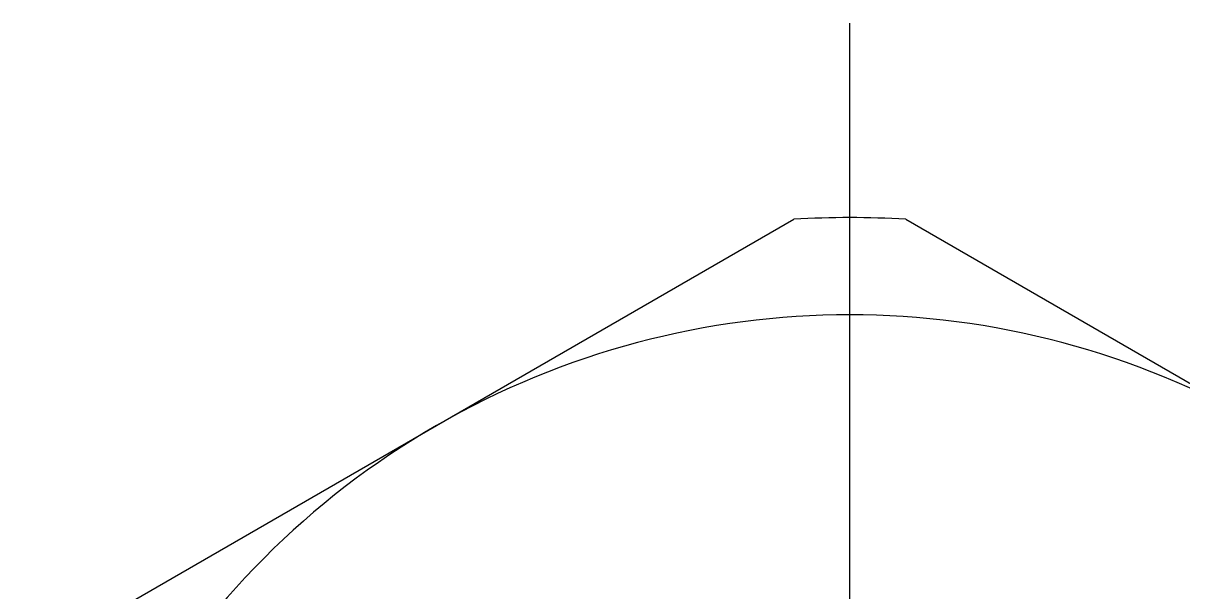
# Model space of a CAD drawing. Extents: x -76.3 to 10.5, y -35.4 to 11.5.
# Drawn here: x -8.5 to 3.43, y 5.65 to 11.5 of the extents above; entities that cross this region are included whole.
import ezdxf

# ---------------------------------------------------------------- set-up
doc = ezdxf.new("R2010")
doc.units = 0
doc.linetypes.add('CENTER', pattern=[50.8, 31.75, -6.35, 6.35, -6.35])
doc.layers.get('0').update_dxf_attribs({"linetype": 'CONTINUOUS'})
doc.layers.add('CENTER', color=1, linetype='CENTER')

msp = doc.modelspace()

# ---------------------------------------------------------------- linework, layer by layer
at = {"color": 7, "linetype": 'CONTINUOUS'}
for p, q in [((-4.25, 7.361), (-0.576, 9.483)), ((0.576, 9.483), (4.25, 7.361)), ((-7.924, 5.24), (-4.25, 7.361))]:
    msp.add_line(p, q, dxfattribs=at)
for radius, start, end in [(9.5, 86.5254, 93.4746), (8.5, 60, 120), (8.5, 120, 180)]:
    msp.add_arc((0, 0), radius, start, end, dxfattribs=at)
at = {"layer": 'CENTER', "color": 1, "linetype": 'CENTER'}
msp.add_line((0, -11.5), (0, 11.5), dxfattribs=at)

doc.saveas('drawing.dxf')
